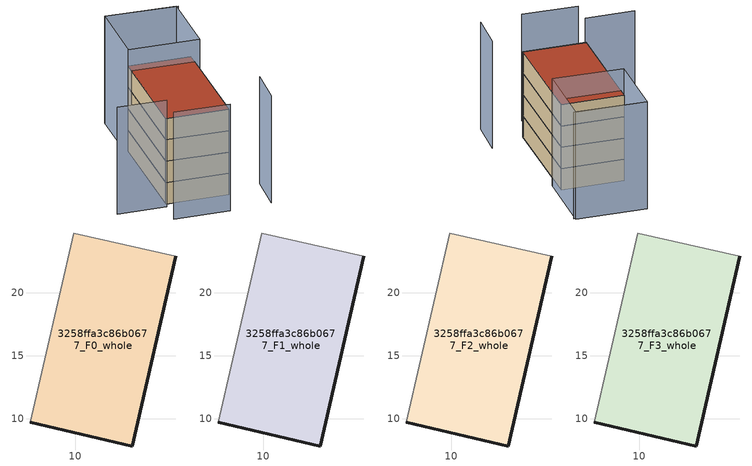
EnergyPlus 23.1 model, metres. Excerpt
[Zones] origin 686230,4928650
3258ffa3c86b0677_F0_whole
 floor ground (EU_floor_Construction): 14.54,7.82 18,22.88 9.89,24.75 6.43,9.68 z0
 wall outside (EU_wall_Construction): 18,22.88 14.54,7.82 6.43,9.68 z0:3
 wall adiabatic (EU_wall_Construction): 6.43,9.68 9.89,24.75 18,22.88 z0:3
3258ffa3c86b0677_F1_whole
 floor to 3258ffa3c86b0677_F0_whole (EU_floor_Construction): 14.53,7.82 18,22.88 9.89,24.75 6.42,9.68 z3
 wall outside (EU_wall_Construction): 18,22.88 14.54,7.82 6.43,9.68 z3:6
 wall adiabatic (EU_wall_Construction): 6.43,9.68 9.89,24.75 18,22.88 z3:6
3258ffa3c86b0677_F2_whole
 floor to 3258ffa3c86b0677_F1_whole (EU_floor_Construction): 14.53,7.82 18,22.88 9.89,24.75 6.42,9.68 z6
 wall outside (EU_wall_Construction): 18,22.88 14.54,7.82 6.43,9.68 z6:9
 wall adiabatic (EU_wall_Construction): 6.43,9.68 9.89,24.75 18,22.88 z6:9
3258ffa3c86b0677_F3_whole
 floor to 3258ffa3c86b0677_F2_whole (EU_floor_Construction): 14.53,7.82 18,22.88 9.89,24.75 6.42,9.68 z9
 wall outside (EU_wall_Construction): 18,22.88 14.54,7.82 6.43,9.68 z9:12
 wall adiabatic (EU_wall_Construction): 6.43,9.68 9.89,24.75 18,22.88 z9:12
 roof outside (EU_roof_Construction): 18,22.88 14.54,7.82 6.43,9.68 9.89,24.75 z12
shading: 5.15,5.63 12.36,3.92 / 17.92,3.21 19.37,8.45 / 6.12,8.97 -0.21,10.42 / 20.75,30.55 11.45,32.85 / 11.43,32.86 20.56,30.67 / 20.56,30.67 18.3,21.24 / 18.3,21.24 9.16,23.44 / 9.16,23.44 11.43,32.86 z0:15
[Building]
EU S2 Campaign: North Axis=0; Terrain=City; Solar Distribution=FullExterior
[Site:Location]
Bologna: Latitude=44.5; Longitude=11.25; Time Zone=1; Elevation=37
[SizingPeriod:WeatherFileDays]
AnnualSizingPeriod: Begin Month=1; Begin Day of Month=1; End Month=12; End Day of Month=31; Day of Week for Start Day=Monday; Use Weather File Daylight Saving Period=No; Use Weather File Rain and Snow Indicators=No
[MATERIAL]
EU_InternalMass_Material: Roughness=MediumRough; Thickness=0.1; Conductivity=1; Density=1800; Specific Heat=900; Thermal Absorptance=0.9; Solar Absorptance=0.7; Visible Absorptance=0.7
[MATERIAL:NOMASS] Roughness=MediumRough; Thermal Absorptance=0.9; Solar Absorptance=0.7; Visible Absorptance=0.7
Name | Thermal Resistance
EU_wall_NoMass | 0.937881
EU_roof_NoMass | 0.548572
EU_floor_NoMass | 0.71348
[CONSTRUCTION]
EU_wall_Construction: EU_wall_NoMass
EU_roof_Construction: EU_roof_NoMass
EU_floor_Construction: EU_floor_NoMass
EU_InternalMass_Construction: EU_InternalMass_Material
[ZONE] Type=1; Multiplier=1; Ceiling Height=autocalculate; Floor Area=autocalculate; Part of Total Floor Area=Yes
Name | Volume
3258ffa3c86b0677_F0_whole | 386.006
3258ffa3c86b0677_F1_whole; 3258ffa3c86b0677_F2_whole; 3258ffa3c86b0677_F3_whole | 386.004
[INTERNALMASS] Construction=EU_InternalMass_Construction; Surface Area=128.668
Name | Zone or ZoneList
3258ffa3c86b0677_F0_whole_EU_InternalMass | 3258ffa3c86b0677_F0_whole
3258ffa3c86b0677_F1_whole_EU_InternalMass | 3258ffa3c86b0677_F1_whole
3258ffa3c86b0677_F2_whole_EU_InternalMass | 3258ffa3c86b0677_F2_whole
3258ffa3c86b0677_F3_whole_EU_InternalMass | 3258ffa3c86b0677_F3_whole
[OTHEREQUIPMENT] Fuel Type=Electricity; Design Level Calculation Method=Watts/Area; Power per Zone Floor Area=1; Fraction Latent=0; Fraction Radiant=0; Fraction Lost=0; Carbon Dioxide Generation Rate=0; EndUse Subcategory=EU_Step8_InternalGains
Name | Zone or ZoneList or Space or SpaceList | Schedule
EU_Step8_InternalGain_3258ffa3c86b0677_F0_whole_f000 | 3258ffa3c86b0677_F0_whole | EU_Step8_GainSchedule_3258ffa3c86b0677_F0_whole_f000
EU_Step8_InternalGain_3258ffa3c86b0677_F1_whole_f000 | 3258ffa3c86b0677_F1_whole | EU_Step8_GainSchedule_3258ffa3c86b0677_F1_whole_f000
EU_Step8_InternalGain_3258ffa3c86b0677_F2_whole_f000 | 3258ffa3c86b0677_F2_whole | EU_Step8_GainSchedule_3258ffa3c86b0677_F2_whole_f000
EU_Step8_InternalGain_3258ffa3c86b0677_F3_whole_f000 | 3258ffa3c86b0677_F3_whole | EU_Step8_GainSchedule_3258ffa3c86b0677_F3_whole_f000
[ZONEVENTILATION:DESIGNFLOWRATE] Schedule=EU_AlwaysOn; Design Flow Rate Calculation Method=AirChanges/Hour; Air Changes per Hour=0.687892; Ventilation Type=Natural; Fan Pressure Rise=0; Fan Total Efficiency=1; Constant Term Coefficient=1; Temperature Term Coefficient=0; Velocity Term Coefficient=0; Velocity Squared Term Coefficient=0; Minimum Indoor Temperature=-100; Maximum Indoor Temperature=100; Delta Temperature=-100; Minimum Outdoor Temperature=-100; Maximum Outdoor Temperature=100; Maximum Wind Speed=40
Name | Zone or ZoneList or Space or SpaceList
EU_ConstantAir_3258ffa3c86b0677_F0_whole | 3258ffa3c86b0677_F0_whole
EU_ConstantAir_3258ffa3c86b0677_F1_whole | 3258ffa3c86b0677_F1_whole
EU_ConstantAir_3258ffa3c86b0677_F2_whole | 3258ffa3c86b0677_F2_whole
EU_ConstantAir_3258ffa3c86b0677_F3_whole | 3258ffa3c86b0677_F3_whole
[HVACTEMPLATE:THERMOSTAT] Constant Heating Setpoint=20; Constant Cooling Setpoint=50
EU_HeatOnly_3258ffa3c86b0677_F0_whole; EU_HeatOnly_3258ffa3c86b0677_F1_whole; EU_HeatOnly_3258ffa3c86b0677_F2_whole; EU_HeatOnly_3258ffa3c86b0677_F3_whole
[HVACTEMPLATE:ZONE:IDEALLOADSAIRSYSTEM] System Availability Schedule=EU_AlwaysOn; Maximum Heating Supply Air Temperature=50; Minimum Cooling Supply Air Temperature=13; Maximum Heating Supply Air Humidity Ratio=0.0156; Minimum Cooling Supply Air Humidity Ratio=0.0077; Heating Limit=NoLimit; Cooling Limit=NoLimit; Heating Availability Schedule=EU_AlwaysOn; Cooling Availability Schedule=EU_CoolingOff; Dehumidification Control Type=ConstantSensibleHeatRatio; Cooling Sensible Heat Ratio=0.7; Dehumidification Setpoint=60; Humidification Control Type=None; Humidification Setpoint=30; Outdoor Air Method=None; Outdoor Air Flow Rate per Person=0.00944; Outdoor Air Flow Rate per Zone Floor Area=0; Outdoor Air Flow Rate per Zone=0; Demand Controlled Ventilation Type=None; Outdoor Air Economizer Type=NoEconomizer; Heat Recovery Type=None; Sensible Heat Recovery Effectiveness=0.7; Latent Heat Recovery Effectiveness=0.65
Name | Template Thermostat
3258ffa3c86b0677_F0_whole | EU_HeatOnly_3258ffa3c86b0677_F0_whole
3258ffa3c86b0677_F1_whole | EU_HeatOnly_3258ffa3c86b0677_F1_whole
3258ffa3c86b0677_F2_whole | EU_HeatOnly_3258ffa3c86b0677_F2_whole
3258ffa3c86b0677_F3_whole | EU_HeatOnly_3258ffa3c86b0677_F3_whole
[SIZING:ZONE] Zone Cooling Design Supply Air Temperature Input Method=SupplyAirTemperature; Zone Cooling Design Supply Air Temperature=13; Zone Heating Design Supply Air Temperature Input Method=SupplyAirTemperature; Zone Heating Design Supply Air Temperature=50; Zone Cooling Design Supply Air Humidity Ratio=0.008; Zone Heating Design Supply Air Humidity Ratio=0.008; Cooling Design Air Flow Method=DesignDay; Cooling Design Air Flow Rate=0; Cooling Minimum Air Flow per Zone Floor Area=0.000762; Cooling Minimum Air Flow=0; Cooling Minimum Air Flow Fraction=0.2; Heating Design Air Flow Method=DesignDay; Heating Design Air Flow Rate=0; Heating Maximum Air Flow per Zone Floor Area=0.002032; Heating Maximum Air Flow=0.141576; Heating Maximum Air Flow Fraction=0.3; Account for Dedicated Outdoor Air System=No; Dedicated Outdoor Air System Control Strategy=NeutralSupplyAir; Dedicated Outdoor Air Low Setpoint Temperature for Design=autosize; Dedicated Outdoor Air High Setpoint Temperature for Design=autosize; Zone Load Sizing Method=Sensible Load Only No Latent Load; Zone Latent Cooling Design Supply Air Humidity Ratio Input Method=HumidityRatioDifference; Zone Cooling Design Supply Air Humidity Ratio Difference=0.005; Zone Latent Heating Design Supply Air Humidity Ratio Input Method=HumidityRatioDifference; Zone Humidification Design Supply Air Humidity Ratio Difference=0.005
3258ffa3c86b0677_F0_whole; 3258ffa3c86b0677_F1_whole; 3258ffa3c86b0677_F2_whole; 3258ffa3c86b0677_F3_whole
[SCHEDULE:CONSTANT]
Name | Hourly Value
EU_AlwaysOn | 1
EU_CoolingOff | 0
[SCHEDULE:FILE] Column Number=1; Rows to Skip at Top=0; Number of Hours of Data=8760; Column Separator=Comma; Interpolate to Timestep=No; Minutes per Item=60; Adjust Schedule for Daylight Savings=Yes
Name | File
EU_Step8_GainSchedule_3258ffa3c86b0677_F0_whole_f000 | ../../schedules/3258ffa3c86b0677/3258ffa3c86b0677_F0_whole_f000_gain.csv
EU_Step8_GainSchedule_3258ffa3c86b0677_F1_whole_f000 | ../../schedules/3258ffa3c86b0677/3258ffa3c86b0677_F1_whole_f000_gain.csv
EU_Step8_GainSchedule_3258ffa3c86b0677_F2_whole_f000 | ../../schedules/3258ffa3c86b0677/3258ffa3c86b0677_F2_whole_f000_gain.csv
EU_Step8_GainSchedule_3258ffa3c86b0677_F3_whole_f000 | ../../schedules/3258ffa3c86b0677/3258ffa3c86b0677_F3_whole_f000_gain.csv
